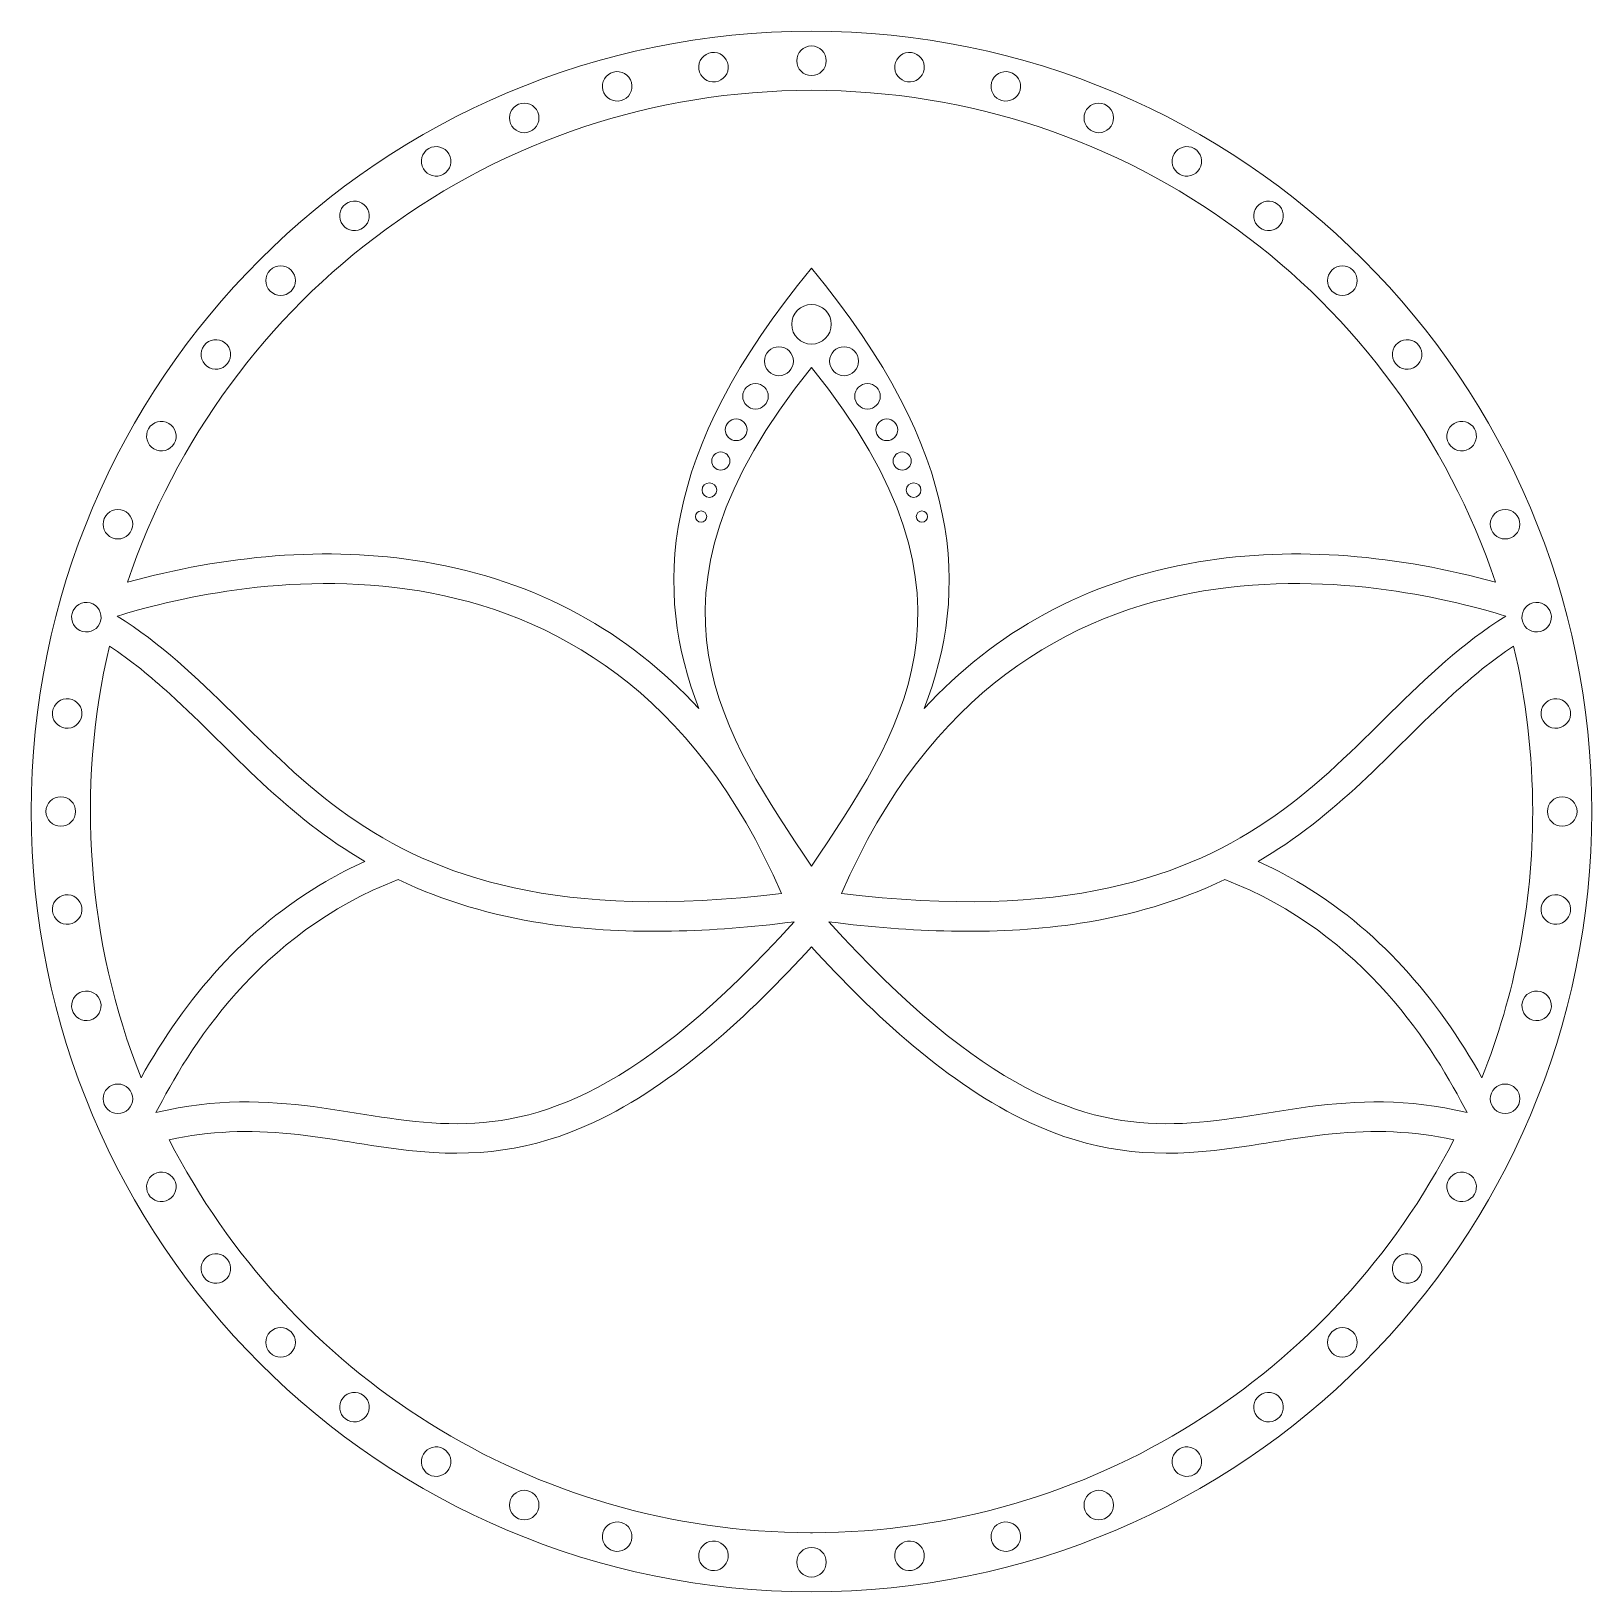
# Model space of a CAD drawing. Header units: millimetres. Extents: x -393 to 393, y -393 to 393.
# Drawn here: x -392.9 to -138.9, y 138.8 to 392.8 of the extents above; entities that cross this region are included whole.
import ezdxf

# ---------------------------------------------------------------- set-up
doc = ezdxf.new("R2010")
doc.units = ezdxf.units.MM
doc.header["$MEASUREMENT"] = 0
doc.layers.add('layer 1', color=7, linetype='Continuous')

msp = doc.modelspace()

# ---------------------------------------------------------------- linework, layer by layer
at = {"layer": 'layer 1', "lineweight": 9}
for points, knots in [([(-138.8947, 265.8121), (-138.8947, 335.9523), (-195.7545, 392.8121), (-265.8947, 392.8121), (-265.8947, 392.8121), (-336.0349, 392.8121), (-392.8947, 335.9523), (-392.8947, 265.8121), (-392.8947, 265.8121), (-392.8947, 195.6719), (-336.0349, 138.8121), (-265.8947, 138.8121), (-265.8947, 138.8121), (-195.7545, 138.8121), (-138.8947, 195.6719), (-138.8947, 265.8121)], [0, 0, 0, 0, 0.2, 0.2, 0.2, 0.2, 0.4, 0.4, 0.4, 0.4, 0.6, 0.6, 0.6, 0.6, 1, 1, 1, 1]), ([(-282.1576, 389.3408), (-280.8406, 389.5141), (-279.6323, 388.587), (-279.4589, 387.2701), (-279.4589, 387.2701), (-279.2855, 385.9529), (-280.2126, 384.7447), (-281.5296, 384.5713), (-281.5296, 384.5713), (-282.8466, 384.398), (-284.0549, 385.3251), (-284.2283, 386.6421), (-284.2283, 386.6421), (-284.4017, 387.9591), (-283.4746, 389.1674), (-282.1576, 389.3408)], [0, 0, 0, 0, 0.2, 0.2, 0.2, 0.2, 0.4, 0.4, 0.4, 0.4, 0.6, 0.6, 0.6, 0.6, 1, 1, 1, 1]), ([(-268.3, 388.0014), (-268.3, 389.3298), (-267.2231, 390.4068), (-265.8947, 390.4068), (-265.8947, 390.4068), (-264.5663, 390.4068), (-263.4894, 389.3298), (-263.4894, 388.0014), (-263.4894, 388.0014), (-263.4894, 386.673), (-264.5663, 385.5961), (-265.8947, 385.5961), (-265.8947, 385.5961), (-267.2231, 385.5961), (-268.3, 386.673), (-268.3, 388.0014)], [0, 0, 0, 0, 0.2, 0.2, 0.2, 0.2, 0.4, 0.4, 0.4, 0.4, 0.6, 0.6, 0.6, 0.6, 1, 1, 1, 1]), ([(-252.3303, 387.27), (-252.1571, 388.5871), (-250.9488, 389.5141), (-249.6319, 389.3409), (-249.6319, 389.3409), (-248.3147, 389.1674), (-247.3877, 387.9592), (-247.5611, 386.6421), (-247.5611, 386.6421), (-247.7345, 385.3251), (-248.9427, 384.3979), (-250.2598, 384.5713), (-250.2598, 384.5713), (-251.5768, 384.7446), (-252.5039, 385.9529), (-252.3303, 387.27)], [0, 0, 0, 0, 0.2, 0.2, 0.2, 0.2, 0.4, 0.4, 0.4, 0.4, 0.6, 0.6, 0.6, 0.6, 1, 1, 1, 1]), ([(-298.1422, 386.1612), (-296.8589, 386.5051), (-295.5402, 385.7436), (-295.1963, 384.4604), (-295.1963, 384.4604), (-294.8524, 383.1773), (-295.6139, 381.8583), (-296.8971, 381.5146), (-296.8971, 381.5146), (-298.1802, 381.1707), (-299.4991, 381.9321), (-299.843, 383.2153), (-299.843, 383.2153), (-300.1868, 384.4983), (-299.4252, 385.8175), (-298.1422, 386.1612)], [0, 0, 0, 0, 0.2, 0.2, 0.2, 0.2, 0.4, 0.4, 0.4, 0.4, 0.6, 0.6, 0.6, 0.6, 1, 1, 1, 1]), ([(-236.5931, 384.4604), (-236.2493, 385.7436), (-234.9304, 386.505), (-233.6473, 386.1612), (-233.6473, 386.1612), (-232.3641, 385.8174), (-231.6026, 384.4985), (-231.9464, 383.2153), (-231.9464, 383.2153), (-232.2902, 381.9322), (-233.6092, 381.1707), (-234.8924, 381.5146), (-234.8924, 381.5146), (-236.1755, 381.8583), (-236.937, 383.1773), (-236.5931, 384.4604)], [0, 0, 0, 0, 0.2, 0.2, 0.2, 0.2, 0.4, 0.4, 0.4, 0.4, 0.6, 0.6, 0.6, 0.6, 1, 1, 1, 1]), ([(-265.8947, 383.1909), (-214.1084, 383.1909), (-170.1548, 349.6545), (-154.5675, 303.115), (-154.5675, 303.115), (-170.1242, 307.4439), (-186.979, 309.1047), (-202.8914, 306.4482), (-202.8914, 306.4482), (-221.3512, 303.3664), (-236.1311, 294.9575), (-247.5558, 282.5707), (-247.5558, 282.5707), (-240.1852, 301.6914), (-240.9359, 324.0454), (-265.8947, 354.2543), (-265.8947, 354.2543), (-290.8535, 324.0454), (-291.6043, 301.6913), (-284.2336, 282.5708), (-284.2336, 282.5708), (-295.6582, 294.9576), (-310.4383, 303.3663), (-328.898, 306.4482), (-328.898, 306.4482), (-344.8104, 309.1047), (-361.6652, 307.4439), (-377.2219, 303.115), (-377.2219, 303.115), (-361.6345, 349.6545), (-317.681, 383.1909), (-265.8947, 383.1909)], [0, 0, 0, 0, 0.11111111, 0.11111111, 0.11111111, 0.11111111, 0.22222222, 0.22222222, 0.22222222, 0.22222222, 0.33333333, 0.33333333, 0.33333333, 0.33333333, 0.44444444, 0.44444444, 0.44444444, 0.44444444, 0.55555556, 0.55555556, 0.55555556, 0.55555556, 0.66666667, 0.66666667, 0.66666667, 0.66666667, 0.77777778, 0.77777778, 0.77777778, 0.77777778, 1, 1, 1, 1]), ([(-310.4323, 379.6207), (-309.924, 378.3935), (-310.5068, 376.9864), (-311.7341, 376.4781), (-311.7341, 376.4781), (-312.9613, 375.9698), (-314.3683, 376.5524), (-314.8767, 377.7798), (-314.8767, 377.7798), (-315.3852, 379.007), (-314.8022, 380.4141), (-313.5751, 380.9225), (-313.5751, 380.9225), (-312.3476, 381.4309), (-310.9407, 380.8481), (-310.4323, 379.6207)], [0, 0, 0, 0, 0.2, 0.2, 0.2, 0.2, 0.4, 0.4, 0.4, 0.4, 0.6, 0.6, 0.6, 0.6, 1, 1, 1, 1]), ([(-220.0554, 376.4781), (-221.2827, 376.9864), (-221.8654, 378.3935), (-221.3571, 379.6205), (-221.3571, 379.6205), (-220.8488, 380.848), (-219.4419, 381.4308), (-218.2145, 380.9225), (-218.2145, 380.9225), (-216.9871, 380.4141), (-216.4042, 379.0071), (-216.9127, 377.7798), (-216.9127, 377.7798), (-217.421, 376.5525), (-218.828, 375.9697), (-220.0554, 376.4781)], [0, 0, 0, 0, 0.2, 0.2, 0.2, 0.2, 0.4, 0.4, 0.4, 0.4, 0.6, 0.6, 0.6, 0.6, 1, 1, 1, 1]), ([(-328.192, 373.7142), (-327.0416, 374.3784), (-325.5706, 373.9842), (-324.9063, 372.8337), (-324.9063, 372.8337), (-324.2421, 371.6834), (-324.6362, 370.2123), (-325.7867, 369.5481), (-325.7867, 369.5481), (-326.9371, 368.8838), (-328.4081, 369.278), (-329.0724, 370.4284), (-329.0724, 370.4284), (-329.7366, 371.5789), (-329.3424, 373.0499), (-328.192, 373.7142)], [0, 0, 0, 0, 0.2, 0.2, 0.2, 0.2, 0.4, 0.4, 0.4, 0.4, 0.6, 0.6, 0.6, 0.6, 1, 1, 1, 1]), ([(-206.8831, 372.8337), (-206.2189, 373.9842), (-204.7479, 374.3783), (-203.5975, 373.7142), (-203.5975, 373.7142), (-202.4469, 373.0499), (-202.0528, 371.5789), (-202.717, 370.4284), (-202.717, 370.4284), (-203.3812, 369.278), (-204.8523, 368.8838), (-206.0028, 369.5481), (-206.0028, 369.5481), (-207.1532, 370.2123), (-207.5474, 371.6833), (-206.8831, 372.8337)], [0, 0, 0, 0, 0.2, 0.2, 0.2, 0.2, 0.4, 0.4, 0.4, 0.4, 0.6, 0.6, 0.6, 0.6, 1, 1, 1, 1]), ([(-341.7431, 364.6597), (-340.6891, 365.4684), (-339.1793, 365.2695), (-338.3705, 364.2155), (-338.3705, 364.2155), (-337.5619, 363.1618), (-337.7606, 361.6518), (-338.8146, 360.8431), (-338.8146, 360.8431), (-339.8685, 360.0345), (-341.3782, 360.2332), (-342.187, 361.287), (-342.187, 361.287), (-342.9958, 362.3409), (-342.7969, 363.8509), (-341.7431, 364.6597)], [0, 0, 0, 0, 0.2, 0.2, 0.2, 0.2, 0.4, 0.4, 0.4, 0.4, 0.6, 0.6, 0.6, 0.6, 1, 1, 1, 1]), ([(-193.4189, 364.2155), (-192.6102, 365.2695), (-191.1003, 365.4682), (-190.0464, 364.6597), (-190.0464, 364.6597), (-188.9925, 363.8509), (-188.7936, 362.341), (-189.6024, 361.2871), (-189.6024, 361.2871), (-190.411, 360.2332), (-191.921, 360.0344), (-192.9749, 360.8432), (-192.9749, 360.8432), (-194.0288, 361.6518), (-194.2275, 363.1617), (-193.4189, 364.2155)], [0, 0, 0, 0, 0.2, 0.2, 0.2, 0.2, 0.4, 0.4, 0.4, 0.4, 0.6, 0.6, 0.6, 0.6, 1, 1, 1, 1]), ([(-353.9964, 353.9137), (-353.057, 354.8531), (-351.5342, 354.8531), (-350.5947, 353.9137), (-350.5947, 353.9137), (-349.6554, 352.9745), (-349.6554, 351.4515), (-350.5948, 350.5121), (-350.5948, 350.5121), (-351.5341, 349.5728), (-353.057, 349.5728), (-353.9963, 350.5121), (-353.9963, 350.5121), (-354.9357, 351.4515), (-354.9356, 352.9744), (-353.9964, 353.9137)], [0, 0, 0, 0, 0.2, 0.2, 0.2, 0.2, 0.4, 0.4, 0.4, 0.4, 0.6, 0.6, 0.6, 0.6, 1, 1, 1, 1]), ([(-181.1947, 350.5122), (-182.134, 351.4515), (-182.134, 352.9744), (-181.1947, 353.9137), (-181.1947, 353.9137), (-180.2553, 354.8531), (-178.7324, 354.853), (-177.7931, 353.9138), (-177.7931, 353.9138), (-176.8537, 352.9744), (-176.8537, 351.4516), (-177.7931, 350.5121), (-177.7931, 350.5121), (-178.7323, 349.5728), (-180.2553, 349.5728), (-181.1947, 350.5122)], [0, 0, 0, 0, 0.2, 0.2, 0.2, 0.2, 0.4, 0.4, 0.4, 0.4, 0.6, 0.6, 0.6, 0.6, 1, 1, 1, 1]), ([(-265.8947, 348.3318), (-264.1147, 348.3318), (-262.6716, 346.8887), (-262.6716, 345.1087), (-262.6716, 345.1087), (-262.6716, 343.3288), (-264.1147, 341.8856), (-265.8947, 341.8856), (-265.8947, 341.8856), (-267.6747, 341.8856), (-269.1178, 343.3288), (-269.1178, 345.1087), (-269.1178, 345.1087), (-269.1178, 346.8887), (-267.6747, 348.3318), (-265.8947, 348.3318)], [0, 0, 0, 0, 0.2, 0.2, 0.2, 0.2, 0.4, 0.4, 0.4, 0.4, 0.6, 0.6, 0.6, 0.6, 1, 1, 1, 1]), ([(-361.3697, 342.1044), (-360.3158, 341.2958), (-360.117, 339.7858), (-360.9258, 338.7319), (-360.9258, 338.7319), (-361.7344, 337.678), (-363.2443, 337.4793), (-364.2981, 338.2879), (-364.2981, 338.2879), (-365.3521, 339.0966), (-365.5508, 340.6065), (-364.7423, 341.6604), (-364.7423, 341.6604), (-363.9335, 342.7143), (-362.4236, 342.9132), (-361.3697, 342.1044)], [0, 0, 0, 0, 0.2, 0.2, 0.2, 0.2, 0.4, 0.4, 0.4, 0.4, 0.6, 0.6, 0.6, 0.6, 1, 1, 1, 1]), ([(-170.8637, 338.732), (-171.6723, 339.7859), (-171.4736, 341.2956), (-170.4198, 342.1044), (-170.4198, 342.1044), (-169.3659, 342.9132), (-167.8559, 342.7143), (-167.0471, 341.6605), (-167.0471, 341.6605), (-166.2384, 340.6065), (-166.4373, 339.0967), (-167.4913, 338.2879), (-167.4913, 338.2879), (-168.545, 337.4793), (-170.055, 337.678), (-170.8637, 338.732)], [0, 0, 0, 0, 0.2, 0.2, 0.2, 0.2, 0.4, 0.4, 0.4, 0.4, 0.6, 0.6, 0.6, 0.6, 1, 1, 1, 1]), ([(-273.5475, 339.0986), (-273.5475, 340.4013), (-272.4915, 341.4574), (-271.1888, 341.4575), (-271.1888, 341.4575), (-269.8862, 341.4574), (-268.8301, 340.4013), (-268.8301, 339.0986), (-268.8301, 339.0986), (-268.8301, 337.7958), (-269.8862, 336.7397), (-271.1888, 336.7398), (-271.1888, 336.7398), (-272.4915, 336.7397), (-273.5475, 337.7958), (-273.5475, 339.0986)], [0, 0, 0, 0, 0.2, 0.2, 0.2, 0.2, 0.4, 0.4, 0.4, 0.4, 0.6, 0.6, 0.6, 0.6, 1, 1, 1, 1]), ([(-262.9593, 339.0986), (-262.9593, 340.4013), (-261.9032, 341.4574), (-260.6006, 341.4575), (-260.6006, 341.4575), (-259.2979, 341.4574), (-258.2419, 340.4013), (-258.2419, 339.0986), (-258.2419, 339.0986), (-258.2419, 337.7958), (-259.2979, 336.7397), (-260.6006, 336.7398), (-260.6006, 336.7398), (-261.9032, 336.7397), (-262.9593, 337.7958), (-262.9593, 339.0986)], [0, 0, 0, 0, 0.2, 0.2, 0.2, 0.2, 0.4, 0.4, 0.4, 0.4, 0.6, 0.6, 0.6, 0.6, 1, 1, 1, 1]), ([(-265.8947, 256.8912), (-279.8578, 278.0694), (-296.6134, 300.2273), (-265.8947, 338.0592), (-265.8947, 338.0592), (-235.176, 300.2273), (-251.9316, 278.0694), (-265.8947, 256.8912)], [0, 0, 0, 0, 0.33333333, 0.33333333, 0.33333333, 0.33333333, 1, 1, 1, 1]), ([(-275.0121, 335.4748), (-273.8627, 335.4748), (-272.9309, 334.5429), (-272.9309, 333.3933), (-272.9309, 333.3933), (-272.931, 332.2439), (-273.8627, 331.312), (-275.0121, 331.312), (-275.0121, 331.312), (-276.1615, 331.312), (-277.0933, 332.2439), (-277.0933, 333.3933), (-277.0933, 333.3933), (-277.0933, 334.5429), (-276.1615, 335.4748), (-275.0121, 335.4748)], [0, 0, 0, 0, 0.2, 0.2, 0.2, 0.2, 0.4, 0.4, 0.4, 0.4, 0.6, 0.6, 0.6, 0.6, 1, 1, 1, 1]), ([(-258.8585, 333.3933), (-258.8585, 334.5429), (-257.9267, 335.4748), (-256.7773, 335.4748), (-256.7773, 335.4748), (-255.6279, 335.4748), (-254.6961, 334.5429), (-254.6961, 333.3933), (-254.6961, 333.3933), (-254.6961, 332.2439), (-255.6279, 331.312), (-256.7773, 331.312), (-256.7773, 331.312), (-257.9267, 331.312), (-258.8584, 332.2439), (-258.8585, 333.3933)], [0, 0, 0, 0, 0.2, 0.2, 0.2, 0.2, 0.4, 0.4, 0.4, 0.4, 0.6, 0.6, 0.6, 0.6, 1, 1, 1, 1]), ([(-373.7968, 328.1093), (-373.1325, 329.2599), (-371.6615, 329.654), (-370.511, 328.9898), (-370.511, 328.9898), (-369.3606, 328.3256), (-368.9664, 326.8545), (-369.6307, 325.704), (-369.6307, 325.704), (-370.2949, 324.5536), (-371.7659, 324.1594), (-372.9163, 324.8237), (-372.9163, 324.8237), (-374.0668, 325.4879), (-374.4609, 326.9589), (-373.7968, 328.1093)], [0, 0, 0, 0, 0.2, 0.2, 0.2, 0.2, 0.4, 0.4, 0.4, 0.4, 0.6, 0.6, 0.6, 0.6, 1, 1, 1, 1]), ([(-279.9272, 327.9432), (-279.9272, 328.9225), (-279.1334, 329.7164), (-278.1541, 329.7164), (-278.1541, 329.7164), (-277.175, 329.7164), (-276.3811, 328.9225), (-276.3811, 327.9432), (-276.3811, 327.9432), (-276.3811, 326.9638), (-277.175, 326.17), (-278.1541, 326.17), (-278.1541, 326.17), (-279.1334, 326.17), (-279.9272, 326.9639), (-279.9272, 327.9432)], [0, 0, 0, 0, 0.2, 0.2, 0.2, 0.2, 0.4, 0.4, 0.4, 0.4, 0.6, 0.6, 0.6, 0.6, 1, 1, 1, 1]), ([(-255.4083, 327.9432), (-255.4083, 328.9225), (-254.6144, 329.7164), (-253.6353, 329.7164), (-253.6353, 329.7164), (-252.656, 329.7164), (-251.8622, 328.9225), (-251.8622, 327.9432), (-251.8622, 327.9432), (-251.8622, 326.9639), (-252.656, 326.17), (-253.6353, 326.17), (-253.6353, 326.17), (-254.6144, 326.17), (-255.4083, 326.9638), (-255.4083, 327.9432)], [0, 0, 0, 0, 0.2, 0.2, 0.2, 0.2, 0.4, 0.4, 0.4, 0.4, 0.6, 0.6, 0.6, 0.6, 1, 1, 1, 1]), ([(-162.1587, 325.7041), (-162.823, 326.8545), (-162.4288, 328.3255), (-161.2784, 328.9898), (-161.2784, 328.9898), (-160.1279, 329.654), (-158.6569, 329.2598), (-157.9926, 328.1094), (-157.9926, 328.1094), (-157.3284, 326.959), (-157.7226, 325.488), (-158.8731, 324.8237), (-158.8731, 324.8237), (-160.0234, 324.1595), (-161.4945, 324.5536), (-162.1587, 325.7041)], [0, 0, 0, 0, 0.2, 0.2, 0.2, 0.2, 0.4, 0.4, 0.4, 0.4, 0.6, 0.6, 0.6, 0.6, 1, 1, 1, 1]), ([(-280.6576, 324.3248), (-279.8411, 324.3248), (-279.1793, 323.663), (-279.1793, 322.8464), (-279.1793, 322.8464), (-279.1792, 322.03), (-279.8411, 321.3681), (-280.6576, 321.3681), (-280.6576, 321.3681), (-281.474, 321.3681), (-282.1359, 322.03), (-282.1358, 322.8464), (-282.1358, 322.8464), (-282.1359, 323.663), (-281.474, 324.3248), (-280.6576, 324.3248)], [0, 0, 0, 0, 0.2, 0.2, 0.2, 0.2, 0.4, 0.4, 0.4, 0.4, 0.6, 0.6, 0.6, 0.6, 1, 1, 1, 1]), ([(-252.6101, 322.8464), (-252.6101, 323.663), (-251.9483, 324.3248), (-251.1318, 324.3248), (-251.1318, 324.3248), (-250.3154, 324.3248), (-249.6535, 323.663), (-249.6536, 322.8464), (-249.6536, 322.8464), (-249.6535, 322.03), (-250.3154, 321.3681), (-251.1318, 321.3681), (-251.1318, 321.3681), (-251.9483, 321.3681), (-252.6102, 322.03), (-252.6101, 322.8464)], [0, 0, 0, 0, 0.2, 0.2, 0.2, 0.2, 0.4, 0.4, 0.4, 0.4, 0.6, 0.6, 0.6, 0.6, 1, 1, 1, 1]), ([(-378.915, 297.6118), (-363.2651, 302.3732), (-299.3387, 318.8162), (-270.7952, 252.4455), (-270.7952, 252.4455), (-343.2844, 243.791), (-350.4355, 279.9944), (-378.915, 297.6118)], [0, 0, 0, 0, 0.33333333, 0.33333333, 0.33333333, 0.33333333, 1, 1, 1, 1]), ([(-282.5195, 319.3181), (-281.8621, 319.3181), (-281.329, 318.785), (-281.329, 318.1276), (-281.329, 318.1276), (-281.329, 317.47), (-281.862, 316.9371), (-282.5195, 316.9371), (-282.5195, 316.9371), (-283.1769, 316.9371), (-283.7098, 317.4701), (-283.7098, 318.1276), (-283.7098, 318.1276), (-283.7098, 318.785), (-283.1769, 319.3181), (-282.5195, 319.3181)], [0, 0, 0, 0, 0.2, 0.2, 0.2, 0.2, 0.4, 0.4, 0.4, 0.4, 0.6, 0.6, 0.6, 0.6, 1, 1, 1, 1]), ([(-260.9942, 252.4455), (-232.4507, 318.8162), (-168.5243, 302.3732), (-152.8744, 297.6118), (-152.8744, 297.6118), (-181.3539, 279.9944), (-188.505, 243.791), (-260.9942, 252.4455)], [0, 0, 0, 0, 0.33333333, 0.33333333, 0.33333333, 0.33333333, 1, 1, 1, 1]), ([(-250.4604, 318.1276), (-250.4604, 318.785), (-249.9273, 319.3181), (-249.2699, 319.3181), (-249.2699, 319.3181), (-248.6125, 319.3181), (-248.0796, 318.785), (-248.0796, 318.1276), (-248.0796, 318.1276), (-248.0796, 317.4701), (-248.6125, 316.9371), (-249.2699, 316.9371), (-249.2699, 316.9371), (-249.9274, 316.9371), (-250.4604, 317.47), (-250.4604, 318.1276)], [0, 0, 0, 0, 0.2, 0.2, 0.2, 0.2, 0.4, 0.4, 0.4, 0.4, 0.6, 0.6, 0.6, 0.6, 1, 1, 1, 1]), ([(-377.8624, 314.7941), (-376.6351, 314.2858), (-376.0523, 312.8788), (-376.5607, 311.6514), (-376.5607, 311.6514), (-377.069, 310.4241), (-378.4761, 309.8414), (-379.7031, 310.3497), (-379.7031, 310.3497), (-380.9306, 310.858), (-381.5134, 312.2649), (-381.0051, 313.4923), (-381.0051, 313.4923), (-380.4967, 314.7197), (-379.0897, 315.3026), (-377.8624, 314.7941)], [0, 0, 0, 0, 0.2, 0.2, 0.2, 0.2, 0.4, 0.4, 0.4, 0.4, 0.6, 0.6, 0.6, 0.6, 1, 1, 1, 1]), ([(-155.2287, 311.6515), (-155.737, 312.8787), (-155.1544, 314.2857), (-153.927, 314.7941), (-153.927, 314.7941), (-152.6998, 315.3026), (-151.2927, 314.7196), (-150.7843, 313.4925), (-150.7843, 313.4925), (-150.2759, 312.265), (-150.8587, 310.8581), (-152.0861, 310.3497), (-152.0861, 310.3497), (-153.3133, 309.8414), (-154.7204, 310.4242), (-155.2287, 311.6515)], [0, 0, 0, 0, 0.2, 0.2, 0.2, 0.2, 0.4, 0.4, 0.4, 0.4, 0.6, 0.6, 0.6, 0.6, 1, 1, 1, 1]), ([(-283.8686, 314.7276), (-283.362, 314.7276), (-282.9515, 314.317), (-282.9515, 313.8103), (-282.9515, 313.8103), (-282.9515, 313.3039), (-283.362, 312.8931), (-283.8686, 312.8931), (-283.8686, 312.8931), (-284.3749, 312.8931), (-284.7857, 313.3038), (-284.7857, 313.8103), (-284.7857, 313.8103), (-284.7857, 314.3169), (-284.375, 314.7276), (-283.8686, 314.7276)], [0, 0, 0, 0, 0.2, 0.2, 0.2, 0.2, 0.4, 0.4, 0.4, 0.4, 0.6, 0.6, 0.6, 0.6, 1, 1, 1, 1]), ([(-248.8379, 313.8103), (-248.8379, 314.317), (-248.4274, 314.7276), (-247.9208, 314.7276), (-247.9208, 314.7276), (-247.4144, 314.7276), (-247.0037, 314.3169), (-247.0037, 313.8103), (-247.0037, 313.8103), (-247.0037, 313.3038), (-247.4145, 312.8931), (-247.9208, 312.8931), (-247.9208, 312.8931), (-248.4274, 312.8931), (-248.8379, 313.3039), (-248.8379, 313.8103)], [0, 0, 0, 0, 0.2, 0.2, 0.2, 0.2, 0.4, 0.4, 0.4, 0.4, 0.6, 0.6, 0.6, 0.6, 1, 1, 1, 1]), ([(-386.2438, 298.0595), (-385.9, 299.3427), (-384.5811, 300.1042), (-383.2979, 299.7604), (-383.2979, 299.7604), (-382.0148, 299.4166), (-381.2533, 298.0976), (-381.5972, 296.8144), (-381.5972, 296.8144), (-381.9409, 295.5313), (-383.2599, 294.7698), (-384.543, 295.1137), (-384.543, 295.1137), (-385.8262, 295.4575), (-386.5876, 296.7764), (-386.2438, 298.0595)], [0, 0, 0, 0, 0.2, 0.2, 0.2, 0.2, 0.4, 0.4, 0.4, 0.4, 0.6, 0.6, 0.6, 0.6, 1, 1, 1, 1]), ([(-150.1922, 296.8145), (-150.5361, 298.0976), (-149.7747, 299.4165), (-148.4915, 299.7604), (-148.4915, 299.7604), (-147.2085, 300.1042), (-145.8893, 299.3426), (-145.5456, 298.0596), (-145.5456, 298.0596), (-145.2017, 296.7763), (-145.9632, 295.4576), (-147.2464, 295.1137), (-147.2464, 295.1137), (-148.5295, 294.7698), (-149.8485, 295.5313), (-150.1922, 296.8145)], [0, 0, 0, 0, 0.2, 0.2, 0.2, 0.2, 0.4, 0.4, 0.4, 0.4, 0.6, 0.6, 0.6, 0.6, 1, 1, 1, 1]), ([(-355.3483, 270.4847), (-350.1336, 265.6347), (-344.7247, 261.2829), (-338.618, 257.6798), (-338.618, 257.6798), (-340.7626, 256.7113), (-342.8697, 255.6287), (-344.9348, 254.4284), (-344.9348, 254.4284), (-358.0602, 246.7995), (-367.7559, 235.529), (-375.0145, 222.4762), (-375.0145, 222.4762), (-383.8341, 244.6652), (-385.6256, 269.4737), (-380.1766, 292.7124), (-380.1766, 292.7124), (-376.6538, 290.4046), (-373.4031, 287.7407), (-370.285, 284.9049), (-370.285, 284.9049), (-365.1666, 280.2498), (-360.4166, 275.1985), (-355.3483, 270.4847)], [0, 0, 0, 0, 0.14285714, 0.14285714, 0.14285714, 0.14285714, 0.28571429, 0.28571429, 0.28571429, 0.28571429, 0.42857143, 0.42857143, 0.42857143, 0.42857143, 0.57142857, 0.57142857, 0.57142857, 0.57142857, 0.71428571, 0.71428571, 0.71428571, 0.71428571, 1, 1, 1, 1]), ([(-176.4411, 270.4847), (-171.3728, 275.1986), (-166.6228, 280.2499), (-161.5044, 284.9049), (-161.5044, 284.9049), (-158.3864, 287.7407), (-155.1356, 290.4046), (-151.6128, 292.7124), (-151.6128, 292.7124), (-149.5873, 284.0741), (-148.5159, 275.0682), (-148.5159, 265.8121), (-148.5159, 265.8121), (-148.5159, 250.5058), (-151.4458, 235.8838), (-156.7749, 222.4762), (-156.7749, 222.4762), (-164.0334, 235.5291), (-173.7293, 246.7995), (-186.8546, 254.4284), (-186.8546, 254.4284), (-188.9197, 255.6286), (-191.0268, 256.7114), (-193.1714, 257.6798), (-193.1714, 257.6798), (-187.0647, 261.2829), (-181.656, 265.6347), (-176.4411, 270.4847)], [0, 0, 0, 0, 0.125, 0.125, 0.125, 0.125, 0.25, 0.25, 0.25, 0.25, 0.375, 0.375, 0.375, 0.375, 0.5, 0.5, 0.5, 0.5, 0.625, 0.625, 0.625, 0.625, 0.75, 0.75, 0.75, 0.75, 1, 1, 1, 1]), ([(-389.4235, 282.0749), (-389.25, 283.3921), (-388.0418, 284.3191), (-386.7247, 284.1457), (-386.7247, 284.1457), (-385.4077, 283.9723), (-384.4805, 282.7641), (-384.6539, 281.447), (-384.6539, 281.447), (-384.8272, 280.13), (-386.0355, 279.2029), (-387.3526, 279.3765), (-387.3526, 279.3765), (-388.6697, 279.5497), (-389.5967, 280.758), (-389.4235, 282.0749)], [0, 0, 0, 0, 0.2, 0.2, 0.2, 0.2, 0.4, 0.4, 0.4, 0.4, 0.6, 0.6, 0.6, 0.6, 1, 1, 1, 1]), ([(-147.1355, 281.447), (-147.3088, 282.764), (-146.3817, 283.9723), (-145.0647, 284.1457), (-145.0647, 284.1457), (-143.7477, 284.3191), (-142.5394, 283.392), (-142.366, 282.075), (-142.366, 282.075), (-142.1927, 280.758), (-143.1198, 279.5497), (-144.4367, 279.3763), (-144.4367, 279.3763), (-145.7539, 279.2029), (-146.9621, 280.13), (-147.1355, 281.447)], [0, 0, 0, 0, 0.2, 0.2, 0.2, 0.2, 0.4, 0.4, 0.4, 0.4, 0.6, 0.6, 0.6, 0.6, 1, 1, 1, 1]), ([(-390.4894, 265.8121), (-390.4894, 267.1405), (-389.4124, 268.2174), (-388.084, 268.2174), (-388.084, 268.2174), (-386.7556, 268.2174), (-385.6787, 267.1405), (-385.6787, 265.8121), (-385.6787, 265.8121), (-385.6787, 264.4837), (-386.7556, 263.4068), (-388.084, 263.4068), (-388.084, 263.4068), (-389.4124, 263.4068), (-390.4894, 264.4837), (-390.4894, 265.8121)], [0, 0, 0, 0, 0.2, 0.2, 0.2, 0.2, 0.4, 0.4, 0.4, 0.4, 0.6, 0.6, 0.6, 0.6, 1, 1, 1, 1]), ([(-146.1107, 265.8121), (-146.1107, 267.1405), (-145.0338, 268.2174), (-143.7054, 268.2174), (-143.7054, 268.2174), (-142.377, 268.2174), (-141.3, 267.1405), (-141.3, 265.8121), (-141.3, 265.8121), (-141.3, 264.4837), (-142.377, 263.4068), (-143.7054, 263.4068), (-143.7054, 263.4068), (-145.0338, 263.4068), (-146.1107, 264.4837), (-146.1107, 265.8121)], [0, 0, 0, 0, 0.2, 0.2, 0.2, 0.2, 0.4, 0.4, 0.4, 0.4, 0.6, 0.6, 0.6, 0.6, 1, 1, 1, 1]), ([(-309.6195, 247.6263), (-296.6787, 245.6328), (-283.1848, 246.1215), (-270.2249, 247.6689), (-270.2249, 247.6689), (-270.2249, 247.6689), (-268.6936, 247.8517), (-268.6936, 247.8517), (-268.6936, 247.8517), (-319.0909, 192.3819), (-333.6023, 226.0843), (-372.5868, 216.8097), (-372.5868, 216.8097), (-367.4423, 226.8529), (-356.0073, 245.9879), (-333.1473, 254.7526), (-333.1473, 254.7526), (-325.7071, 251.1631), (-317.8436, 248.8932), (-309.6195, 247.6263)], [0, 0, 0, 0, 0.16666667, 0.16666667, 0.16666667, 0.16666667, 0.33333333, 0.33333333, 0.33333333, 0.33333333, 0.5, 0.5, 0.5, 0.5, 0.66666667, 0.66666667, 0.66666667, 0.66666667, 1, 1, 1, 1]), ([(-261.5645, 247.6689), (-248.6046, 246.1215), (-235.1107, 245.6329), (-222.1699, 247.6263), (-222.1699, 247.6263), (-213.9459, 248.8932), (-206.0823, 251.1631), (-198.6421, 254.7526), (-198.6421, 254.7526), (-175.7821, 245.9879), (-164.3471, 226.8529), (-159.2026, 216.8097), (-159.2026, 216.8097), (-198.1871, 226.0843), (-212.6985, 192.3819), (-263.0958, 247.8517), (-263.0958, 247.8517), (-263.0958, 247.8517), (-261.5645, 247.6689), (-261.5645, 247.6689)], [0, 0, 0, 0, 0.16666667, 0.16666667, 0.16666667, 0.16666667, 0.33333333, 0.33333333, 0.33333333, 0.33333333, 0.5, 0.5, 0.5, 0.5, 0.66666667, 0.66666667, 0.66666667, 0.66666667, 1, 1, 1, 1]), ([(-387.3527, 252.2479), (-386.0355, 252.4213), (-384.8273, 251.4942), (-384.6539, 250.1772), (-384.6539, 250.1772), (-384.4806, 248.8602), (-385.4077, 247.6519), (-386.7247, 247.4785), (-386.7247, 247.4785), (-388.0417, 247.3051), (-389.25, 248.2322), (-389.4234, 249.5492), (-389.4234, 249.5492), (-389.5967, 250.8662), (-388.6696, 252.0745), (-387.3527, 252.2479)], [0, 0, 0, 0, 0.2, 0.2, 0.2, 0.2, 0.4, 0.4, 0.4, 0.4, 0.6, 0.6, 0.6, 0.6, 1, 1, 1, 1]), ([(-147.1355, 250.1772), (-146.9622, 251.4942), (-145.7539, 252.4213), (-144.4368, 252.2477), (-144.4368, 252.2477), (-143.1197, 252.0745), (-142.1927, 250.8662), (-142.3659, 249.5493), (-142.3659, 249.5493), (-142.5394, 248.2321), (-143.7476, 247.3051), (-145.0647, 247.4785), (-145.0647, 247.4785), (-146.3817, 247.6519), (-147.3089, 248.8601), (-147.1355, 250.1772)], [0, 0, 0, 0, 0.2, 0.2, 0.2, 0.2, 0.4, 0.4, 0.4, 0.4, 0.6, 0.6, 0.6, 0.6, 1, 1, 1, 1]), ([(-230.4016, 215.1952), (-220.3753, 210.5294), (-211.1726, 209.4443), (-200.2846, 210.6491), (-200.2846, 210.6491), (-193.8719, 211.3587), (-187.5529, 212.713), (-181.1288, 213.3532), (-181.1288, 213.3532), (-174.3456, 214.0291), (-167.9856, 213.8201), (-161.3606, 212.3685), (-161.3606, 212.3685), (-180.7836, 174.4535), (-220.2286, 148.491), (-265.7428, 148.4334), (-265.7428, 148.4334), (-265.7934, 148.4333), (-265.8441, 148.4333), (-265.8947, 148.4333), (-265.8947, 148.4333), (-265.9453, 148.4333), (-265.996, 148.4333), (-266.0466, 148.4334), (-266.0466, 148.4334), (-311.5609, 148.491), (-351.006, 174.4535), (-370.429, 212.3685), (-370.429, 212.3685), (-363.8039, 213.8201), (-357.4439, 214.0293), (-350.6606, 213.3532), (-350.6606, 213.3532), (-344.2364, 212.713), (-337.9175, 211.3587), (-331.5048, 210.6491), (-331.5048, 210.6491), (-320.6168, 209.4443), (-311.414, 210.5295), (-301.3878, 215.1952), (-301.3878, 215.1952), (-288.1516, 221.3547), (-275.9543, 232.7745), (-265.8948, 243.776), (-265.8948, 243.776), (-255.8355, 232.7743), (-243.638, 221.3548), (-230.4016, 215.1952)], [0, 0, 0, 0, 0.07692308, 0.07692308, 0.07692308, 0.07692308, 0.15384615, 0.15384615, 0.15384615, 0.15384615, 0.23076923, 0.23076923, 0.23076923, 0.23076923, 0.30769231, 0.30769231, 0.30769231, 0.30769231, 0.38461538, 0.38461538, 0.38461538, 0.38461538, 0.46153846, 0.46153846, 0.46153846, 0.46153846, 0.53846154, 0.53846154, 0.53846154, 0.53846154, 0.61538462, 0.61538462, 0.61538462, 0.61538462, 0.69230769, 0.69230769, 0.69230769, 0.69230769, 0.76923077, 0.76923077, 0.76923077, 0.76923077, 0.84615385, 0.84615385, 0.84615385, 0.84615385, 1, 1, 1, 1]), ([(-386.2438, 233.5646), (-386.5877, 234.8479), (-385.8262, 236.1666), (-384.543, 236.5105), (-384.543, 236.5105), (-383.2599, 236.8544), (-381.9409, 236.0929), (-381.5972, 234.8097), (-381.5972, 234.8097), (-381.2533, 233.5266), (-382.0147, 232.2077), (-383.2979, 231.8638), (-383.2979, 231.8638), (-384.5809, 231.52), (-385.9001, 232.2816), (-386.2438, 233.5646)], [0, 0, 0, 0, 0.2, 0.2, 0.2, 0.2, 0.4, 0.4, 0.4, 0.4, 0.6, 0.6, 0.6, 0.6, 1, 1, 1, 1]), ([(-150.1922, 234.8098), (-149.8485, 236.0929), (-148.5295, 236.8544), (-147.2464, 236.5105), (-147.2464, 236.5105), (-145.9632, 236.1667), (-145.2018, 234.8478), (-145.5456, 233.5647), (-145.5456, 233.5647), (-145.8894, 232.2815), (-147.2083, 231.52), (-148.4915, 231.8638), (-148.4915, 231.8638), (-149.7746, 232.2076), (-150.5361, 233.5266), (-150.1922, 234.8098)], [0, 0, 0, 0, 0.2, 0.2, 0.2, 0.2, 0.4, 0.4, 0.4, 0.4, 0.6, 0.6, 0.6, 0.6, 1, 1, 1, 1]), ([(-381.0051, 218.1317), (-381.5135, 219.3592), (-380.9307, 220.7661), (-379.7033, 221.2745), (-379.7033, 221.2745), (-378.4761, 221.7828), (-377.069, 221.2), (-376.5607, 219.9727), (-376.5607, 219.9727), (-376.0524, 218.7455), (-376.635, 217.3385), (-377.8624, 216.8301), (-377.8624, 216.8301), (-379.0896, 216.3216), (-380.4967, 216.9046), (-381.0051, 218.1317)], [0, 0, 0, 0, 0.2, 0.2, 0.2, 0.2, 0.4, 0.4, 0.4, 0.4, 0.6, 0.6, 0.6, 0.6, 1, 1, 1, 1]), ([(-155.2287, 219.9728), (-154.7204, 221.2001), (-153.3133, 221.7828), (-152.0863, 221.2745), (-152.0863, 221.2745), (-150.8588, 220.7662), (-150.276, 219.3593), (-150.7843, 218.1319), (-150.7843, 218.1319), (-151.2927, 216.9045), (-152.6997, 216.3216), (-153.927, 216.8301), (-153.927, 216.8301), (-155.1543, 217.3384), (-155.7371, 218.7454), (-155.2287, 219.9728)], [0, 0, 0, 0, 0.2, 0.2, 0.2, 0.2, 0.4, 0.4, 0.4, 0.4, 0.6, 0.6, 0.6, 0.6, 1, 1, 1, 1]), ([(-373.7968, 203.5148), (-374.461, 204.6652), (-374.0668, 206.1362), (-372.9163, 206.8005), (-372.9163, 206.8005), (-371.766, 207.4647), (-370.2949, 207.0706), (-369.6307, 205.9201), (-369.6307, 205.9201), (-368.9664, 204.7697), (-369.3606, 203.2987), (-370.511, 202.6344), (-370.511, 202.6344), (-371.6615, 201.9702), (-373.1325, 202.3644), (-373.7968, 203.5148)], [0, 0, 0, 0, 0.2, 0.2, 0.2, 0.2, 0.4, 0.4, 0.4, 0.4, 0.6, 0.6, 0.6, 0.6, 1, 1, 1, 1]), ([(-162.1587, 205.9202), (-161.4945, 207.0706), (-160.0235, 207.4648), (-158.8731, 206.8005), (-158.8731, 206.8005), (-157.7226, 206.1363), (-157.3285, 204.6653), (-157.9926, 203.5149), (-157.9926, 203.5149), (-158.6569, 202.3643), (-160.1279, 201.9702), (-161.2784, 202.6344), (-161.2784, 202.6344), (-162.4288, 203.2986), (-162.823, 204.7697), (-162.1587, 205.9202)], [0, 0, 0, 0, 0.2, 0.2, 0.2, 0.2, 0.4, 0.4, 0.4, 0.4, 0.6, 0.6, 0.6, 0.6, 1, 1, 1, 1]), ([(-364.7423, 189.9637), (-365.551, 191.0177), (-365.3521, 192.5275), (-364.2981, 193.3363), (-364.2981, 193.3363), (-363.2444, 194.1449), (-361.7344, 193.9462), (-360.9257, 192.8922), (-360.9257, 192.8922), (-360.1171, 191.8383), (-360.3158, 190.3286), (-361.3696, 189.5198), (-361.3696, 189.5198), (-362.4235, 188.711), (-363.9335, 188.9099), (-364.7423, 189.9637)], [0, 0, 0, 0, 0.2, 0.2, 0.2, 0.2, 0.4, 0.4, 0.4, 0.4, 0.6, 0.6, 0.6, 0.6, 1, 1, 1, 1]), ([(-170.4197, 189.5198), (-171.4736, 190.3284), (-171.6724, 191.8384), (-170.8636, 192.8923), (-170.8636, 192.8923), (-170.055, 193.9462), (-168.5451, 194.1449), (-167.4913, 193.3363), (-167.4913, 193.3363), (-166.4373, 192.5276), (-166.2386, 191.0177), (-167.0471, 189.9638), (-167.0471, 189.9638), (-167.8559, 188.9099), (-169.3658, 188.711), (-170.4197, 189.5198)], [0, 0, 0, 0, 0.2, 0.2, 0.2, 0.2, 0.4, 0.4, 0.4, 0.4, 0.6, 0.6, 0.6, 0.6, 1, 1, 1, 1]), ([(-353.9963, 181.1121), (-353.0571, 182.0514), (-351.5341, 182.0514), (-350.5947, 181.112), (-350.5947, 181.112), (-349.6554, 180.1727), (-349.6554, 178.6498), (-350.5947, 177.7105), (-350.5947, 177.7105), (-351.5341, 176.7711), (-353.057, 176.7712), (-353.9963, 177.7104), (-353.9963, 177.7104), (-354.9357, 178.6498), (-354.9357, 180.1726), (-353.9963, 181.1121)], [0, 0, 0, 0, 0.2, 0.2, 0.2, 0.2, 0.4, 0.4, 0.4, 0.4, 0.6, 0.6, 0.6, 0.6, 1, 1, 1, 1]), ([(-181.1947, 177.7105), (-182.134, 178.6497), (-182.134, 180.1727), (-181.1946, 181.1121), (-181.1946, 181.1121), (-180.2553, 182.0514), (-178.7324, 182.0514), (-177.7931, 181.1121), (-177.7931, 181.1121), (-176.8537, 180.1727), (-176.8538, 178.6498), (-177.793, 177.7105), (-177.793, 177.7105), (-178.7324, 176.7711), (-180.2552, 176.7711), (-181.1947, 177.7105)], [0, 0, 0, 0, 0.2, 0.2, 0.2, 0.2, 0.4, 0.4, 0.4, 0.4, 0.6, 0.6, 0.6, 0.6, 1, 1, 1, 1]), ([(-342.187, 170.3371), (-341.3784, 171.391), (-339.8684, 171.5898), (-338.8145, 170.781), (-338.8145, 170.781), (-337.7606, 169.9724), (-337.5619, 168.4625), (-338.3705, 167.4087), (-338.3705, 167.4087), (-339.1792, 166.3547), (-340.6891, 166.156), (-341.743, 166.9645), (-341.743, 166.9645), (-342.7969, 167.7733), (-342.9958, 169.2832), (-342.187, 170.3371)], [0, 0, 0, 0, 0.2, 0.2, 0.2, 0.2, 0.4, 0.4, 0.4, 0.4, 0.6, 0.6, 0.6, 0.6, 1, 1, 1, 1]), ([(-193.4189, 167.4087), (-194.2275, 168.4624), (-194.0288, 169.9724), (-192.9748, 170.7811), (-192.9748, 170.7811), (-191.9209, 171.5897), (-190.4112, 171.391), (-189.6024, 170.3372), (-189.6024, 170.3372), (-188.7936, 169.2833), (-188.9925, 167.7733), (-190.0463, 166.9645), (-190.0463, 166.9645), (-191.1003, 166.1558), (-192.6101, 166.3547), (-193.4189, 167.4087)], [0, 0, 0, 0, 0.2, 0.2, 0.2, 0.2, 0.4, 0.4, 0.4, 0.4, 0.6, 0.6, 0.6, 0.6, 1, 1, 1, 1]), ([(-329.0724, 161.1958), (-328.4082, 162.3462), (-326.9371, 162.7404), (-325.7866, 162.0761), (-325.7866, 162.0761), (-324.6362, 161.4119), (-324.242, 159.9409), (-324.9063, 158.7905), (-324.9063, 158.7905), (-325.5705, 157.64), (-327.0415, 157.2459), (-328.1919, 157.91), (-328.1919, 157.91), (-329.3425, 158.5743), (-329.7366, 160.0453), (-329.0724, 161.1958)], [0, 0, 0, 0, 0.2, 0.2, 0.2, 0.2, 0.4, 0.4, 0.4, 0.4, 0.6, 0.6, 0.6, 0.6, 1, 1, 1, 1]), ([(-206.8831, 158.7905), (-207.5473, 159.9408), (-207.1532, 161.4119), (-206.0027, 162.0761), (-206.0027, 162.0761), (-204.8523, 162.7404), (-203.3813, 162.3462), (-202.717, 161.1958), (-202.717, 161.1958), (-202.0528, 160.0453), (-202.447, 158.5743), (-203.5974, 157.91), (-203.5974, 157.91), (-204.7478, 157.2458), (-206.2188, 157.64), (-206.8831, 158.7905)], [0, 0, 0, 0, 0.2, 0.2, 0.2, 0.2, 0.4, 0.4, 0.4, 0.4, 0.6, 0.6, 0.6, 0.6, 1, 1, 1, 1]), ([(-314.8767, 153.8444), (-314.3684, 155.0717), (-312.9614, 155.6545), (-311.734, 155.1461), (-311.734, 155.1461), (-310.5067, 154.6378), (-309.924, 153.2307), (-310.4323, 152.0037), (-310.4323, 152.0037), (-310.9406, 150.7762), (-312.3475, 150.1934), (-313.5749, 150.7017), (-313.5749, 150.7017), (-314.8023, 151.2101), (-315.3852, 152.6171), (-314.8767, 153.8444)], [0, 0, 0, 0, 0.2, 0.2, 0.2, 0.2, 0.4, 0.4, 0.4, 0.4, 0.6, 0.6, 0.6, 0.6, 1, 1, 1, 1]), ([(-221.3571, 152.0035), (-221.8654, 153.2307), (-221.2826, 154.6378), (-220.0553, 155.1461), (-220.0553, 155.1461), (-218.8281, 155.6544), (-217.4211, 155.0718), (-216.9127, 153.8444), (-216.9127, 153.8444), (-216.4042, 152.6172), (-216.9872, 151.2101), (-218.2143, 150.7017), (-218.2143, 150.7017), (-219.4418, 150.1933), (-220.8487, 150.7761), (-221.3571, 152.0035)], [0, 0, 0, 0, 0.2, 0.2, 0.2, 0.2, 0.4, 0.4, 0.4, 0.4, 0.6, 0.6, 0.6, 0.6, 1, 1, 1, 1]), ([(-299.843, 148.4089), (-299.4992, 149.692), (-298.1802, 150.4535), (-296.897, 150.1096), (-296.897, 150.1096), (-295.6139, 149.7659), (-294.8524, 148.4469), (-295.1963, 147.1638), (-295.1963, 147.1638), (-295.5401, 145.8806), (-296.859, 145.1192), (-298.1421, 145.463), (-298.1421, 145.463), (-299.4253, 145.8068), (-300.1868, 147.1257), (-299.843, 148.4089)], [0, 0, 0, 0, 0.2, 0.2, 0.2, 0.2, 0.4, 0.4, 0.4, 0.4, 0.6, 0.6, 0.6, 0.6, 1, 1, 1, 1]), ([(-236.5931, 147.1638), (-236.937, 148.4469), (-236.1755, 149.7659), (-234.8923, 150.1096), (-234.8923, 150.1096), (-233.6092, 150.4535), (-232.2903, 149.6921), (-231.9464, 148.4089), (-231.9464, 148.4089), (-231.6026, 147.1259), (-232.3642, 145.8067), (-233.6472, 145.463), (-233.6472, 145.463), (-234.9305, 145.1191), (-236.2492, 145.8806), (-236.5931, 147.1638)], [0, 0, 0, 0, 0.2, 0.2, 0.2, 0.2, 0.4, 0.4, 0.4, 0.4, 0.6, 0.6, 0.6, 0.6, 1, 1, 1, 1]), ([(-284.2283, 144.9821), (-284.0549, 146.2991), (-282.8467, 147.2263), (-281.5296, 147.0529), (-281.5296, 147.0529), (-280.2126, 146.8796), (-279.2855, 145.6713), (-279.4591, 144.3542), (-279.4591, 144.3542), (-279.6323, 143.0371), (-280.8406, 142.1101), (-282.1575, 142.2833), (-282.1575, 142.2833), (-283.4747, 142.4568), (-284.4017, 143.665), (-284.2283, 144.9821)], [0, 0, 0, 0, 0.2, 0.2, 0.2, 0.2, 0.4, 0.4, 0.4, 0.4, 0.6, 0.6, 0.6, 0.6, 1, 1, 1, 1]), ([(-268.3, 143.6228), (-268.3, 144.9512), (-267.2231, 146.0281), (-265.8947, 146.0281), (-265.8947, 146.0281), (-264.5663, 146.0281), (-263.4894, 144.9512), (-263.4894, 143.6228), (-263.4894, 143.6228), (-263.4894, 142.2944), (-264.5663, 141.2174), (-265.8947, 141.2174), (-265.8947, 141.2174), (-267.2231, 141.2174), (-268.3, 142.2944), (-268.3, 143.6228)], [0, 0, 0, 0, 0.2, 0.2, 0.2, 0.2, 0.4, 0.4, 0.4, 0.4, 0.6, 0.6, 0.6, 0.6, 1, 1, 1, 1]), ([(-252.3305, 144.3541), (-252.5039, 145.6713), (-251.5768, 146.8795), (-250.2598, 147.0529), (-250.2598, 147.0529), (-248.9428, 147.2262), (-247.7345, 146.2991), (-247.5611, 144.9821), (-247.5611, 144.9821), (-247.3877, 143.6651), (-248.3148, 142.4568), (-249.6318, 142.2834), (-249.6318, 142.2834), (-250.9488, 142.1101), (-252.1571, 143.0372), (-252.3305, 144.3541)], [0, 0, 0, 0, 0.2, 0.2, 0.2, 0.2, 0.4, 0.4, 0.4, 0.4, 0.6, 0.6, 0.6, 0.6, 1, 1, 1, 1])]:
    msp.add_open_spline(points, degree=3, knots=knots, dxfattribs=at)

doc.saveas('drawing.dxf')
